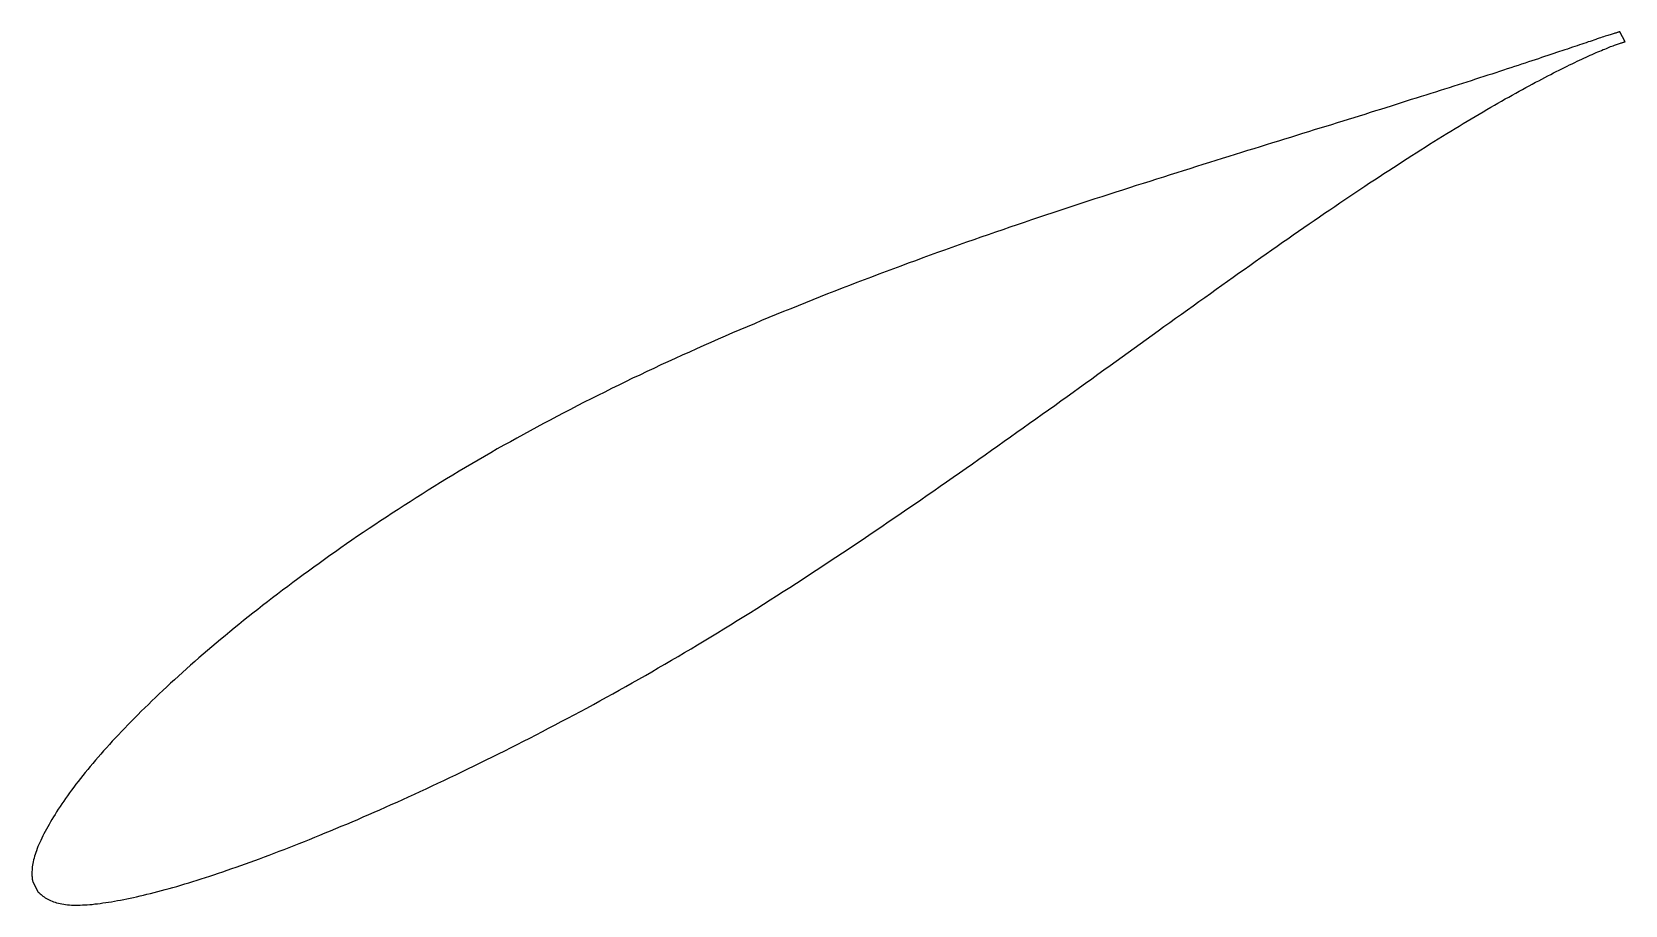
# Model space of a CAD drawing. Header units: metres. Extents: x -42 to 85, y -24 to 46.
import ezdxf

# ---------------------------------------------------------------- set-up
doc = ezdxf.new("R2010")
doc.units = ezdxf.units.M

msp = doc.modelspace()

# ---------------------------------------------------------------- linework, layer by layer
msp.add_lwpolyline([(84.26, 45.86), (84.25, 45.85), (84.24, 45.85), (84.23, 45.85), (84.21, 45.85), (84.19, 45.84), (84.16, 45.83), (84.12, 45.82), (84.08, 45.81), (84.04, 45.8), (83.99, 45.78), (83.93, 45.76), (83.87, 45.75), (83.8, 45.73), (83.73, 45.7), (83.65, 45.68), (83.57, 45.65), (83.49, 45.63), (83.39, 45.6), (83.3, 45.56), (83.19, 45.53), (83.09, 45.5), (82.97, 45.46), (82.86, 45.42), (82.73, 45.38), (82.61, 45.34), (82.47, 45.29), (82.34, 45.25), (82.19, 45.2), (82.05, 45.15), (81.89, 45.1), (81.73, 45.05), (81.57, 44.99), (81.4, 44.93), (81.23, 44.88), (81.05, 44.82), (80.87, 44.75), (80.68, 44.69), (80.49, 44.63), (80.29, 44.56), (80.09, 44.49), (79.88, 44.42), (79.66, 44.35), (79.45, 44.28), (79.22, 44.2), (79, 44.13), (78.76, 44.05), (78.53, 43.97), (78.28, 43.89), (78.04, 43.81), (77.79, 43.72), (77.53, 43.64), (77.27, 43.55), (77, 43.46), (76.73, 43.37), (76.45, 43.28), (76.17, 43.19), (75.89, 43.09), (75.6, 43), (75.3, 42.9), (75, 42.8), (74.7, 42.7), (74.39, 42.6), (74.08, 42.5), (73.76, 42.4), (73.44, 42.29), (73.11, 42.19), (72.78, 42.08), (72.44, 41.97), (72.1, 41.86), (71.76, 41.75), (71.41, 41.64), (71.05, 41.53), (70.7, 41.41), (70.33, 41.3), (69.97, 41.18), (69.6, 41.06), (69.22, 40.94), (68.84, 40.82), (68.46, 40.7), (68.07, 40.58), (67.68, 40.46), (67.28, 40.33), (66.88, 40.21), (66.48, 40.08), (66.07, 39.95), (65.66, 39.82), (65.24, 39.69), (64.82, 39.56), (64.4, 39.43), (63.97, 39.29), (63.54, 39.16), (63.1, 39.02), (62.66, 38.89), (62.22, 38.75), (61.77, 38.61), (61.32, 38.47), (60.87, 38.33), (60.41, 38.19), (59.95, 38.05), (59.49, 37.9), (59.02, 37.76), (58.55, 37.61), (58.08, 37.46), (57.6, 37.32), (57.12, 37.17), (56.63, 37.02), (56.15, 36.87), (55.65, 36.71), (55.16, 36.56), (54.66, 36.41), (54.17, 36.25), (53.66, 36.09), (53.16, 35.94), (52.65, 35.78), (52.14, 35.62), (51.62, 35.46), (51.11, 35.3), (50.59, 35.13), (50.07, 34.97), (49.54, 34.81), (49.02, 34.64), (48.49, 34.47), (47.96, 34.3), (47.42, 34.14), (46.89, 33.96), (46.35, 33.79), (45.81, 33.62), (45.26, 33.45), (44.72, 33.27), (44.17, 33.1), (43.62, 32.92), (43.07, 32.74), (42.52, 32.56), (41.96, 32.38), (41.41, 32.2), (40.85, 32.01), (40.29, 31.83), (39.73, 31.64), (39.17, 31.45), (38.6, 31.27), (38.04, 31.08), (37.47, 30.89), (36.9, 30.69), (36.33, 30.5), (35.76, 30.31), (35.19, 30.11), (34.61, 29.91), (34.04, 29.71), (33.46, 29.51), (32.89, 29.31), (32.31, 29.11), (31.73, 28.91), (31.15, 28.7), (30.57, 28.49), (29.99, 28.29), (29.41, 28.08), (28.83, 27.87), (28.25, 27.65), (27.67, 27.44), (27.09, 27.22), (26.5, 27.01), (25.92, 26.79), (25.34, 26.57), (24.75, 26.35), (24.17, 26.13), (23.58, 25.91), (23, 25.68), (22.42, 25.45), (21.83, 25.23), (21.25, 25), (20.67, 24.77), (20.08, 24.54), (19.5, 24.3), (18.92, 24.07), (18.34, 23.83), (17.76, 23.6), (17.18, 23.36), (16.6, 23.12), (16.02, 22.88), (15.44, 22.63), (14.86, 22.39), (14.28, 22.14), (13.71, 21.9), (13.13, 21.65), (12.56, 21.4), (11.98, 21.15), (11.41, 20.89), (10.84, 20.64), (10.27, 20.38), (9.7, 20.13), (9.13, 19.87), (8.57, 19.61), (8, 19.35), (7.44, 19.08), (6.88, 18.82), (6.32, 18.55), (5.76, 18.29), (5.2, 18.02), (4.65, 17.75), (4.09, 17.48), (3.54, 17.2), (2.99, 16.93), (2.45, 16.65), (1.9, 16.38), (1.36, 16.1), (0.81, 15.82), (0.28, 15.54), (-0.26, 15.26), (-0.8, 14.97), (-1.33, 14.69), (-1.86, 14.4), (-2.39, 14.12), (-2.92, 13.83), (-3.44, 13.54), (-3.96, 13.25), (-4.48, 12.96), (-5, 12.67), (-5.51, 12.37), (-6.02, 12.08), (-6.53, 11.78), (-7.03, 11.49), (-7.54, 11.19), (-8.04, 10.89), (-8.54, 10.59), (-9.03, 10.29), (-9.52, 9.99), (-10.01, 9.69), (-10.5, 9.38), (-10.98, 9.08), (-11.46, 8.78), (-11.94, 8.47), (-12.42, 8.17), (-12.89, 7.86), (-13.36, 7.56), (-13.82, 7.25), (-14.29, 6.95), (-14.75, 6.64), (-15.2, 6.33), (-15.66, 6.03), (-16.11, 5.72), (-16.56, 5.41), (-17, 5.11), (-17.44, 4.8), (-17.88, 4.49), (-18.31, 4.19), (-18.75, 3.88), (-19.17, 3.57), (-19.6, 3.27), (-20.02, 2.96), (-20.44, 2.65), (-20.85, 2.35), (-21.26, 2.04), (-21.67, 1.74), (-22.08, 1.43), (-22.48, 1.13), (-22.87, 0.82), (-23.27, 0.52), (-23.66, 0.22), (-24.04, -0.09), (-24.43, -0.39), (-24.81, -0.69), (-25.18, -0.99), (-25.55, -1.29), (-25.92, -1.59), (-26.28, -1.89), (-26.64, -2.19), (-27, -2.48), (-27.35, -2.78), (-27.7, -3.08), (-28.05, -3.37), (-28.39, -3.66), (-28.73, -3.96), (-29.06, -4.25), (-29.39, -4.54), (-29.72, -4.83), (-30.04, -5.12), (-30.36, -5.4), (-30.67, -5.69), (-30.98, -5.97), (-31.28, -6.26), (-31.59, -6.54), (-31.88, -6.82), (-32.18, -7.1), (-32.47, -7.37), (-32.75, -7.65), (-33.03, -7.93), (-33.31, -8.2), (-33.58, -8.47), (-33.85, -8.74), (-34.12, -9.01), (-34.38, -9.28), (-34.63, -9.54), (-34.89, -9.81), (-35.13, -10.07), (-35.38, -10.33), (-35.62, -10.59), (-35.85, -10.84), (-36.08, -11.1), (-36.31, -11.35), (-36.53, -11.6), (-36.75, -11.85), (-36.96, -12.1), (-37.17, -12.35), (-37.37, -12.59), (-37.57, -12.83), (-37.77, -13.07), (-37.96, -13.31), (-38.15, -13.55), (-38.33, -13.78), (-38.51, -14.01), (-38.68, -14.24), (-38.85, -14.47), (-39.01, -14.69), (-39.17, -14.92), (-39.33, -15.14), (-39.48, -15.35), (-39.63, -15.57), (-39.77, -15.78), (-39.91, -15.99), (-40.04, -16.2), (-40.17, -16.4), (-40.3, -16.61), (-40.42, -16.81), (-40.53, -17), (-40.64, -17.2), (-40.75, -17.39), (-40.86, -17.57), (-40.96, -17.76), (-41.05, -17.94), (-41.14, -18.12), (-41.23, -18.29), (-41.31, -18.47), (-41.39, -18.63), (-41.46, -18.8), (-41.53, -18.97), (-41.59, -19.13), (-41.65, -19.29), (-41.7, -19.44), (-41.75, -19.59), (-41.8, -19.74), (-41.84, -19.89), (-41.88, -20.03), (-41.91, -20.17), (-41.94, -20.31), (-41.96, -20.45), (-41.98, -20.58), (-41.99, -20.7), (-42, -20.83), (-42.01, -20.95), (-42.01, -21.06), (-42.01, -21.17), (-42.01, -21.28), (-42, -21.38), (-41.99, -21.47), (-41.98, -21.56), (-41.96, -21.63), (-41.95, -21.7), (-41.94, -21.75), (-41.93, -21.78), (-41.5, -22.59), (-41.49, -22.59), (-41.48, -22.61), (-41.45, -22.63), (-41.41, -22.67), (-41.35, -22.72), (-41.28, -22.78), (-41.21, -22.84), (-41.13, -22.91), (-41.04, -22.97), (-40.95, -23.03), (-40.85, -23.1), (-40.75, -23.15), (-40.64, -23.21), (-40.53, -23.26), (-40.41, -23.31), (-40.29, -23.36), (-40.17, -23.4), (-40.04, -23.44), (-39.9, -23.47), (-39.77, -23.5), (-39.63, -23.53), (-39.48, -23.55), (-39.33, -23.57), (-39.18, -23.59), (-39.02, -23.61), (-38.86, -23.62), (-38.69, -23.62), (-38.52, -23.62), (-38.35, -23.62), (-38.17, -23.62), (-37.98, -23.61), (-37.8, -23.6), (-37.61, -23.59), (-37.41, -23.57), (-37.21, -23.56), (-37, -23.53), (-36.8, -23.51), (-36.58, -23.48), (-36.36, -23.45), (-36.14, -23.42), (-35.91, -23.38), (-35.68, -23.35), (-35.45, -23.31), (-35.21, -23.26), (-34.96, -23.22), (-34.71, -23.17), (-34.46, -23.12), (-34.2, -23.07), (-33.94, -23.01), (-33.68, -22.95), (-33.41, -22.89), (-33.13, -22.83), (-32.86, -22.76), (-32.57, -22.69), (-32.29, -22.62), (-32, -22.55), (-31.7, -22.47), (-31.4, -22.39), (-31.1, -22.3), (-30.8, -22.22), (-30.49, -22.13), (-30.17, -22.04), (-29.86, -21.94), (-29.54, -21.84), (-29.21, -21.74), (-28.88, -21.64), (-28.55, -21.54), (-28.21, -21.43), (-27.87, -21.32), (-27.53, -21.2), (-27.18, -21.09), (-26.83, -20.97), (-26.48, -20.85), (-26.12, -20.72), (-25.76, -20.6), (-25.39, -20.47), (-25.03, -20.34), (-24.65, -20.2), (-24.28, -20.06), (-23.9, -19.93), (-23.52, -19.78), (-23.13, -19.64), (-22.74, -19.49), (-22.35, -19.34), (-21.96, -19.19), (-21.56, -19.04), (-21.16, -18.88), (-20.75, -18.72), (-20.34, -18.56), (-19.93, -18.39), (-19.52, -18.22), (-19.1, -18.05), (-18.68, -17.88), (-18.26, -17.71), (-17.83, -17.53), (-17.41, -17.35), (-16.97, -17.17), (-16.54, -16.99), (-16.1, -16.8), (-15.66, -16.61), (-15.22, -16.42), (-14.78, -16.22), (-14.33, -16.03), (-13.88, -15.83), (-13.43, -15.62), (-12.97, -15.42), (-12.51, -15.21), (-12.06, -15), (-11.59, -14.79), (-11.13, -14.58), (-10.66, -14.36), (-10.19, -14.14), (-9.72, -13.92), (-9.25, -13.7), (-8.77, -13.48), (-8.3, -13.25), (-7.82, -13.02), (-7.34, -12.78), (-6.85, -12.55), (-6.37, -12.31), (-5.88, -12.07), (-5.39, -11.83), (-4.9, -11.59), (-4.41, -11.34), (-3.91, -11.09), (-3.42, -10.84), (-2.92, -10.59), (-2.42, -10.33), (-1.92, -10.08), (-1.42, -9.82), (-0.92, -9.55), (-0.41, -9.29), (0.09, -9.02), (0.6, -8.76), (1.11, -8.48), (1.62, -8.21), (2.13, -7.94), (2.64, -7.66), (3.15, -7.38), (3.67, -7.09), (4.18, -6.81), (4.7, -6.52), (5.21, -6.23), (5.73, -5.94), (6.25, -5.65), (6.77, -5.35), (7.28, -5.05), (7.8, -4.75), (8.32, -4.45), (8.84, -4.14), (9.37, -3.84), (9.89, -3.53), (10.41, -3.22), (10.93, -2.91), (11.45, -2.59), (11.98, -2.28), (12.5, -1.96), (13.02, -1.64), (13.55, -1.31), (14.07, -0.99), (14.59, -0.66), (15.12, -0.34), (15.64, -0.01), (16.17, 0.32), (16.69, 0.66), (17.21, 0.99), (17.74, 1.33), (18.26, 1.66), (18.78, 2), (19.31, 2.34), (19.83, 2.68), (20.35, 3.02), (20.88, 3.37), (21.4, 3.71), (21.92, 4.06), (22.44, 4.4), (22.97, 4.75), (23.49, 5.1), (24.01, 5.45), (24.53, 5.8), (25.05, 6.15), (25.57, 6.51), (26.09, 6.86), (26.61, 7.21), (27.12, 7.57), (27.64, 7.92), (28.16, 8.28), (28.68, 8.63), (29.19, 8.99), (29.71, 9.35), (30.22, 9.7), (30.73, 10.06), (31.25, 10.42), (31.76, 10.78), (32.27, 11.13), (32.78, 11.49), (33.29, 11.85), (33.8, 12.21), (34.3, 12.57), (34.81, 12.93), (35.31, 13.28), (35.82, 13.64), (36.32, 14), (36.82, 14.36), (37.33, 14.71), (37.83, 15.07), (38.32, 15.43), (38.82, 15.78), (39.32, 16.14), (39.81, 16.49), (40.31, 16.85), (40.8, 17.2), (41.29, 17.55), (41.78, 17.91), (42.27, 18.26), (42.75, 18.61), (43.24, 18.96), (43.72, 19.31), (44.21, 19.66), (44.69, 20), (45.17, 20.35), (45.64, 20.69), (46.12, 21.04), (46.59, 21.38), (47.07, 21.72), (47.54, 22.06), (48.01, 22.4), (48.48, 22.73), (48.94, 23.07), (49.41, 23.4), (49.87, 23.73), (50.33, 24.07), (50.79, 24.39), (51.25, 24.72), (51.7, 25.05), (52.16, 25.37), (52.61, 25.69), (53.06, 26.01), (53.5, 26.33), (53.95, 26.65), (54.39, 26.96), (54.83, 27.27), (55.27, 27.59), (55.71, 27.89), (56.15, 28.2), (56.58, 28.5), (57.01, 28.81), (57.44, 29.11), (57.86, 29.4), (58.29, 29.7), (58.71, 29.99), (59.13, 30.28), (59.55, 30.57), (59.96, 30.85), (60.37, 31.14), (60.78, 31.42), (61.19, 31.7), (61.6, 31.97), (62, 32.24), (62.4, 32.52), (62.8, 32.78), (63.19, 33.05), (63.58, 33.31), (63.97, 33.57), (64.36, 33.83), (64.74, 34.08), (65.12, 34.33), (65.5, 34.58), (65.88, 34.83), (66.25, 35.07), (66.62, 35.31), (66.99, 35.55), (67.35, 35.78), (67.71, 36.01), (68.07, 36.24), (68.43, 36.47), (68.78, 36.69), (69.13, 36.91), (69.48, 37.13), (69.82, 37.34), (70.16, 37.55), (70.5, 37.76), (70.83, 37.96), (71.16, 38.17), (71.49, 38.36), (71.81, 38.56), (72.13, 38.75), (72.45, 38.94), (72.76, 39.13), (73.07, 39.31), (73.38, 39.5), (73.69, 39.67), (73.99, 39.85), (74.28, 40.02), (74.57, 40.19), (74.86, 40.35), (75.15, 40.52), (75.43, 40.67), (75.71, 40.83), (75.99, 40.98), (76.26, 41.13), (76.53, 41.28), (76.79, 41.43), (77.05, 41.57), (77.3, 41.7), (77.56, 41.84), (77.81, 41.97), (78.05, 42.1), (78.29, 42.23), (78.53, 42.35), (78.76, 42.47), (78.99, 42.59), (79.21, 42.7), (79.43, 42.81), (79.65, 42.92), (79.86, 43.02), (80.07, 43.13), (80.27, 43.23), (80.47, 43.32), (80.67, 43.42), (80.86, 43.51), (81.04, 43.59), (81.23, 43.68), (81.4, 43.76), (81.58, 43.84), (81.75, 43.92), (81.91, 43.99), (82.07, 44.06), (82.23, 44.13), (82.38, 44.2), (82.52, 44.26), (82.67, 44.32), (82.8, 44.38), (82.94, 44.44), (83.06, 44.49), (83.19, 44.54), (83.31, 44.59), (83.42, 44.63), (83.53, 44.68), (83.63, 44.72), (83.73, 44.75), (83.83, 44.79), (83.92, 44.82), (84, 44.85), (84.08, 44.88), (84.16, 44.91), (84.23, 44.93), (84.3, 44.96), (84.36, 44.98), (84.41, 44.99), (84.46, 45.01), (84.51, 45.02), (84.55, 45.03), (84.58, 45.04), (84.61, 45.05), (84.64, 45.06), (84.66, 45.06), (84.67, 45.07), (84.68, 45.07), (84.68, 45.07)], close=True)

doc.saveas('drawing.dxf')
